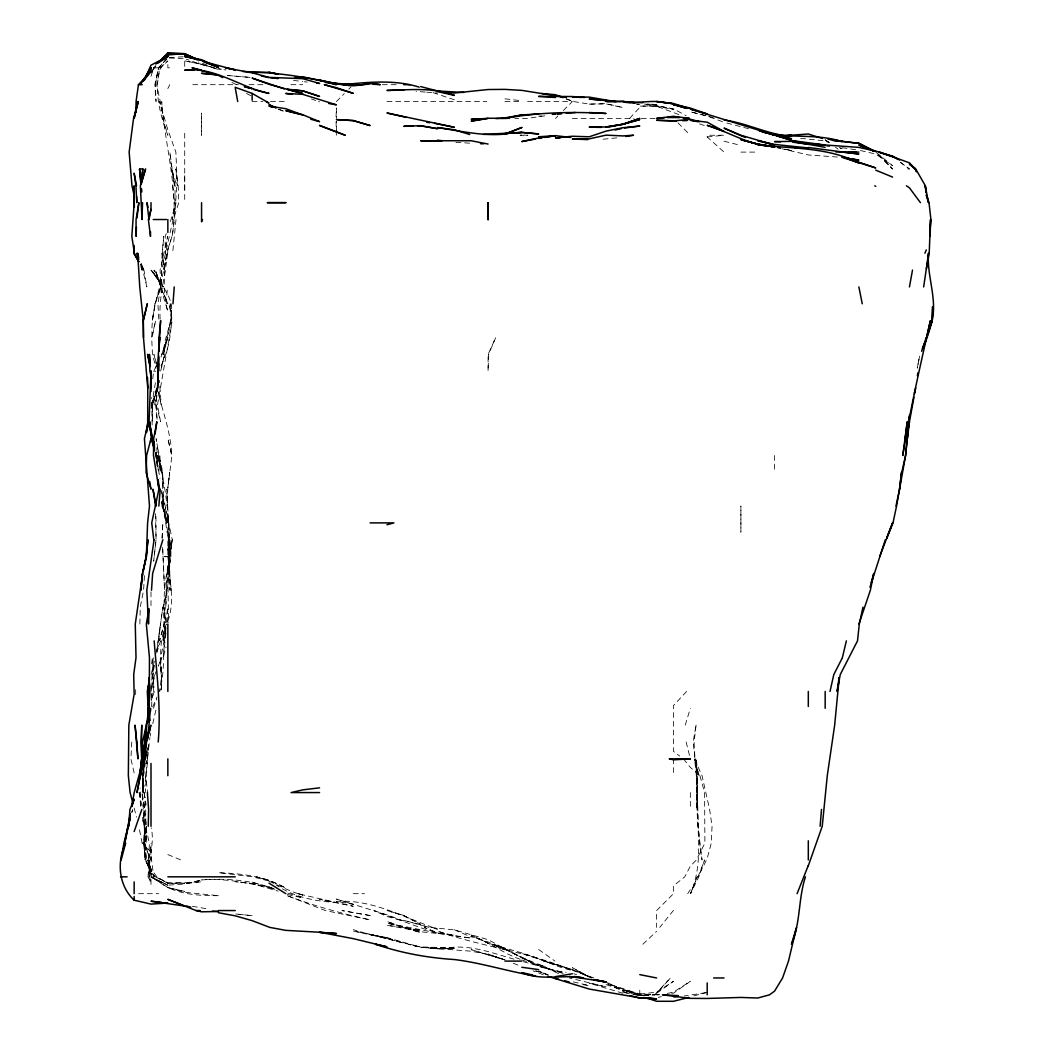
<?xml version="1.0" encoding="UTF-8"?>
<svg xmlns="http://www.w3.org/2000/svg" width="1054" height="1054" viewBox="0 0 1054 1054"><rect width="100%" height="100%" fill="white"/><g stroke="black" fill="none" stroke-linecap="round" stroke-linejoin="round"><path stroke-width="0.75" stroke-dasharray="5 3.75" d="M171.565 303.789L171.433 320.64L169.43 303.789L172.224 320.64L157.494 404.92L160.577 421.771L153.028 392.655M155.557 513.706L156.032 539.753L153.686 561.202L156.032 539.753L155.952 513.706M146.572 826.27L146.229 843.134L145.492 826.27L149.352 843.134L148.838 859.985L150.999 877.033L167.85 885.176L184.713 883.99L201.564 880.103L184.713 883.753L201.564 881.737L167.85 883.384L184.713 883.199L167.85 882.699L155.478 876.836L167.85 883.292L156.835 876.836L150.999 868.694L147.639 859.985L153.739 876.836L150.999 855.584M139.879 624.021L140.248 607.17L143.581 590.319L144.464 574.997M160.155 319.112C158.574 295.331 166.374 272.67 167.85 249.192L172 236.373L167.85 249.548M697.195 792.568L697.55 809.419L696.852 792.568L696.707 809.419L697.603 775.704C692.913 814.953 706.747 856.204 690.502 893.687L698.789 876.836L704.586 859.985L698.038 876.836L707.194 858.562L711.252 843.134L712.056 826.27L709.606 809.419L702.043 775.704L694.322 758.854L699.039 775.704L694.428 758.854C699.434 792.358 695.996 826.534 702.056 859.985L697.932 826.27L696.589 758.854L697.208 792.568L695.732 758.854L696.931 775.704M148.495 745.073L145.281 792.568M156.677 388.056L156.203 404.92L157.125 420.243L155.689 404.92L157.876 388.056M166.203 590.319L165.755 607.17C167.283 584.667 171.315 562.414 170.801 539.753L170.959 556.604L167.85 573.455L166.203 590.319L167.006 573.455L172.263 539.753L161.987 490.716M151.644 706.76L152.105 691.437L151.473 697.261M167.402 622.492L167.85 607.17L162.685 640.872L165.965 627.09M144.438 792.568L143.884 809.419L145.834 859.985L152.277 876.836L145.689 859.985L150.999 871.381L145.175 859.985L143.607 843.134L144.661 826.27L144.082 843.134L145.175 859.985L144.082 843.134L144.477 826.27L143.239 814.017M165.913 631.689L160.748 657.736L161.13 674.586L160.129 657.736L161.736 674.586L161.17 691.437C162.777 668.855 156.545 645.601 166.374 624.021L163.357 640.872L165.03 607.17L164.002 624.021L159.51 640.872L164.319 624.021L163.001 607.17L166.914 590.319L163.594 607.17L166.216 622.492M153.252 657.736L151.592 682.715M336.055 116.902L336.397 107.995L336.397 118.391M162.145 538.212L162.83 522.889L162.079 538.212M167.665 253.223L167.85 249.192L163.923 270.087L166.809 253.223C163.396 281.681 150.129 308.506 152.066 337.504L155.623 320.64L151.671 337.504L152.461 354.355L156.097 368.149M146.348 827.812L145.597 843.134L146.177 859.985L144.135 826.27L142.25 817.074L144.135 826.27M162.079 506.039L167.85 522.889L162.052 506.039L161.13 499.912C170.063 529.187 169.641 559.977 169.957 590.319C165.175 562.362 176.15 532.033 162.514 506.039L166.598 522.889C160.037 500.861 167.046 477.317 158.443 455.473L160.287 472.337L159.931 455.473L156.954 446.29M131.79 742.003L130.907 758.854L134.148 772.885M148.047 876.836L149.088 859.985L149.22 876.836L148.047 876.836L150.999 882.765C145.544 864.873 155.425 846.059 151.249 827.812M184.713 175.662L184.713 190.326M147.428 758.854L144.885 786.442M139.8 792.568L140.604 807.891L140.129 787.97M176.005 219.522L172.632 253.223M166.216 303.789L167.467 286.938M156.756 651.596L162.83 607.17L156.664 651.596M158.759 640.872L160.406 624.021M147.626 752.727L148.403 745.073M147.573 757.325L149.931 737.602M166.005 628.619C162.145 649.501 165.478 670.963 159.655 691.437L161.749 674.586M165.952 633.217L163.106 657.736L166.058 647.011M152.738 378.873L153.634 371.206L156.585 365.593M151.552 686.839L154.2 665.39M151.605 663.822L152.395 657.736L153.726 691.437L150.999 701.621M146.717 760.395L146.242 763.452L147.007 758.854M151.697 404.92L155.531 381.93M154.622 404.92L157.151 388.056C162.039 410.533 171.13 432.206 171.71 455.473L167.85 438.622L171.934 455.473L167.85 487.58L169.654 472.337L167.718 489.188L167.322 506.039L166.73 489.188L167.705 506.039C168.587 528.462 171.341 551.282 167.257 573.455C173.409 546.552 163.054 520.505 162.079 493.786M154.042 665.39L152.672 674.586L154.306 691.437L151.473 700.159M135.65 694.612L135.676 686.839M150.195 736.127L150.735 733.202M166.822 58.8L158.561 67.825L154.846 84.689L156.045 101.54L155.333 84.689L158.535 67.825L167.85 57.68M155.333 84.689L158.561 67.825L166.822 59.064M150.999 846.046L148.285 859.985L149.22 876.836M918.153 363.551L917.244 368.149L919.641 355.883L918.456 362.009M150.999 691.437L155.742 671.78M151.644 688.381L154.556 674.586M158.811 319.112L157.902 303.789L160.748 286.938L161.736 270.087L173.093 219.522L178.798 202.658L178.205 185.807L175.807 168.956L177.335 185.807L175.873 152.105L167.85 129.84L159.562 101.54L163.857 118.391L156.651 84.689L160.34 67.825L167.85 60.934L160.248 67.825C153.792 90.038 159.655 114.201 167.85 135.241L162.843 118.391L161.71 101.54C164.859 146.387 179.496 191.156 172.145 236.373L174.529 219.522L176.743 185.807L171.723 168.956L169.826 152.105L174.477 185.807L171.723 168.956L175.162 185.807L174.859 202.658L172.395 219.522L175.965 202.658L169.813 223.646M147.613 749.657L149.299 742.003M152.777 723.611L156.308 708.288M151.117 674.586L154.819 659.264M151.657 408.899L157.191 388.056L161.236 404.92L159.391 380.402M156.519 388.056L151.394 407.476M167.85 621.28C175.504 600.358 168.838 578.093 168.008 556.604L171.104 590.319L169.154 573.455L169.207 556.604L167.85 573.455L167.85 570.319M685.232 725.152L690.344 708.288M150.999 76.31L153.713 67.825L155.887 65.506M156.677 653.137L160.616 640.872L156.941 649.304M153.423 708.288L156.703 699.105M166.268 233.487L165.214 236.373L165.254 253.223L167.652 236.373L160.063 270.087L160.998 286.938L153.963 270.087L163.106 286.938L151.578 270.087L163.265 286.938L150.999 270.087L163.33 286.938L167.85 294.567L171.038 302.472M151.539 72.805L153.713 67.825L155.887 65.691M152.685 706.891L156.98 697.063M152.711 70.315L156.176 65.625M161.038 365.593C170.419 346.779 172.948 324.448 170.261 303.789C174.924 321.575 162.817 336.766 163.699 354.355L167.441 337.504L161.025 357.161M167.85 88.562L169.734 84.689M687.682 893.687L690.344 889.721M673.48 910.379L659.725 927.401M629.633 118.391L639.778 107.403M686.576 691.437L673.48 705.561L673.48 751.41L679.725 756.061M336.397 101.54L344.263 93.674M348.755 89.182L351.008 86.929M555.498 118.391L557.75 116.151M563.363 110.525L572.362 101.54L525.775 101.54M642.848 944.252L656.629 931.288M654.679 994.818L670.463 977.967L656.629 993.276L673.48 981.3L656.629 992.13L639.778 994.172L622.927 989.996L639.778 995.516L654.679 994.818L639.778 995.332L622.927 989.904L639.778 994.818L639.778 988.744M707.194 992.394L693.189 995.99M658.21 997.466L661.359 996.583M667.327 993.461L673.48 992.117L690.344 981.287L673.48 993.184L670.265 993.303M705.574 992.697L684.204 996.004M544.773 115.848L527.422 118.391L514.905 118.456M616.788 137.876L599.937 139.536M707.194 136.98L724.045 135.241L707.194 135.241L707.194 136.98L724.045 152.105M639.778 995.701L648.671 994.818L639.778 995.332M538.647 116.177L541.716 115.887M169.391 57.588L184.713 56.666M573.6 101.54L589.212 104.122L606.063 103.621M589.212 104.122L606.063 103.911L622.927 107.561L607.605 103.977M153.331 67.825L158.561 67.825M160.248 67.825L161.512 67.825M169.562 67.825L167.85 67.825L167.85 61.725M192.777 84.689L238.336 84.689M249.06 84.689L264.383 84.689M290.864 84.689L302.696 84.689M382.365 84.689L397.687 84.689M252.13 101.54L262.854 101.54M270.509 101.54L285.832 101.54M386.963 101.54L486.803 101.54M504.945 101.54L521.796 101.54M572.362 118.391L633.981 118.391M641.306 118.391L655.101 118.391M740.896 152.105L757.76 152.105M907.652 168.956L909.418 168.956L900.353 162.184M153.634 371.206L155.821 371.206M167.85 556.604L164.49 556.604L167.85 556.96L167.85 539.753M683.466 758.854L690.344 767.417L699.935 775.704L702.043 775.704M142.158 843.134L143.463 843.134L150.999 852.646L142.158 843.134L138.759 826.27M150.999 876.836L167.85 885.268L150.999 876.836L167.85 887.508L184.713 891.407L167.85 887.705L150.999 876.836L155.096 876.836L150.999 870.38L148.838 859.985L150.999 872.791M138.588 893.687L158.772 893.687M353.248 893.687L364.473 893.687M645.391 994.818L661.174 994.818L639.778 993.988L607.605 983.896L627.512 993.158M169.391 58.036L184.713 58.629M455.908 142.343L471.23 143.265M521.796 959.917L538.647 965.622L494.405 944.252L521.796 957.309L555.498 971.656L538.647 965.622L521.796 957.954L488.081 939.654L454.379 929.891L430.519 927.401L437.529 929.154C404.459 917.731 372.787 899.102 336.397 901.368L353.248 904.345L336.397 899.049L386.963 914.78L403.814 921.025L386.963 916.493L373.906 910.551L420.665 927.757L437.529 932.961L454.379 935.227L420.665 931.749L386.963 923.08L437.529 933.014L424.433 927.401L437.529 933.133L471.23 938.1L454.379 935.912L437.529 931.169C481.638 946.9 529.016 951.802 572.362 970.405C554.694 967.071 539.411 957.203 521.796 953.448L555.498 964.634L521.796 952.895L491.493 944.252M425.263 92.106L416.066 91.303M426.804 92.225L437.529 93.002M647.433 104.03L656.629 104.807L652.031 104.122M644.376 104.03L656.629 105.097L673.48 109.392L642.835 104.03M826.705 146.256L829.775 146.532M252.13 882.106L276.003 889.747C252.67 880.037 226.544 877.995 201.564 879.945C224.212 877.824 246.807 883.094 268.981 887.257L252.13 883.595L235.266 881.684L252.13 883.621L278.177 891.131M837.429 157.033L808.313 154.964L782.266 148.851M192.368 906.308L207.757 908.917M221.485 69.182L218.415 68.853L226.083 69.986M304.224 81.764L307.281 82.093M800.658 138.298L825.177 140.933L827.983 142.25M504.945 98.826L521.796 100.776M293.499 80.381L302.696 81.593M523.324 961.683L555.498 970.774L566.235 972.302M227.611 75.493L250.588 77.443L227.611 75.519M644.376 995.925L622.927 992.183M842.027 147.665L858.878 150.208M583.086 984.673L589.212 985.609L572.362 981.656M513.983 959.166C494.445 953.606 475.104 946.215 454.379 947.177C438.978 948.64 423.194 948.784 408.267 944.252L420.665 946.927L454.379 948.007L437.529 948.89L420.665 947.164L386.963 937.559L370.112 934.634L353.248 929.668M386.963 937.559L370.112 934.634L386.963 938.034L403.814 943.066L370.112 934.358L420.665 947.322L471.23 951.209L488.081 954.437L503.404 959.39M860.433 150.524L875.742 154.055L892.593 165.689L875.742 152.105L892.593 168.956L879.866 155.478M624.495 992.512L639.778 995.793M287.373 894.517L302.696 897.863L286.886 892.83M555.498 970.8L563.165 972.473L538.647 966.584M748.564 128.693L725.574 122.712M214.173 67.469L201.564 64.571L186.242 59.169M268.981 880.92L252.13 876.757L218.415 872.672C241.827 873.582 265.094 876.111 285.832 888.074L268.981 880.235L256.438 876.836C272.591 881.091 286.398 891.012 302.696 894.951L297.663 893.687L353.248 906.269L319.546 899.365L336.397 902.54C315.133 901.262 293.816 897.125 276.003 884.833M724.045 141.196L740.896 145.439M713.4 117.587L690.344 111.803L707.194 116.045L722.57 121.724M589.212 976.702L572.362 969.548L543.587 961.103L555.498 964.357L593.942 977.967M563.165 973.448L555.498 971.34L538.647 964.12L558.554 973.606M454.379 99.787L431.903 92.251M504.945 948.35L491.638 944.252L504.945 949.838L488.081 941.947L471.23 936.505C488.977 941.262 503.061 953.58 520.386 959.324M555.498 964.357L572.362 969.548L591.426 977.967M504.945 959.904L488.081 954.054L504.945 959.891L471.23 949.654L503.404 959.614M639.778 994.818L607.605 983.514M268.981 886.928L272.051 887.916M207.243 65.045L198.495 62.002M236.425 84.689L229.653 81.316M606.063 984.634L622.927 990.193L622.927 991.34M622.927 993.276L589.212 983.158L606.063 986.847L569.213 977.967M699.527 123.898L707.194 126.44M318.572 101.54L319.546 101.869M543.297 974.739L533.034 970.826M278.177 109.313L284.303 111.46M566.235 98.984L572.362 101.158L566.235 98.812M547.843 974.779L538.647 971.472L547.843 975.016M311.352 98.931L315.673 100.499M573.798 973.698L576.67 974.766M513.285 963.29L520.373 966.031M287.373 895.742C314.211 905.953 342.076 913.634 370.112 919.865L325.343 910.551L287.241 895.689M167.85 854.583L181.024 859.985M548.475 975.042L538.647 970.958L547.039 974.779M454.379 929.773L471.23 937.072M268.981 886.888L273.236 888.746M278.809 109.049L284.435 111.54M839.221 147.52L842.027 148.838L839.221 147.415M678.881 114.583L656.629 106.23L639.778 106.085L656.629 105.953L673.48 108.825L686.128 115.69M488.081 943.04L471.23 935.069L490.097 944.252M607.473 982.631L622.927 990.193M504.945 948.653L528.765 961.103L521.796 957.124M829.393 142.409L825.177 140.274L827.772 142.092M246.504 93.424L250.72 95.703M592.019 977.967L572.362 967.73L590.543 977.967M538.647 949.483L554.957 961.103M900.353 162.356L909.418 168.956M825.177 139.576L829.063 142.474M835.545 147.283L838.141 149.207M677.972 122.883L690.344 135.241M878.153 154.345L892.593 168.956M155.096 876.836L150.999 872.185L145.834 859.985M140.92 264.686L144.319 270.087L140.92 264.462M141.315 265.871L143.7 270.087L140.669 264.462M140.696 265.871L142.725 270.087L146.862 286.938L143.95 270.087L141.025 263.052M143.463 843.134L150.999 859.985L150.999 843.134M150.999 859.985L144.161 843.134L144.727 826.27L142.013 792.568L144.714 809.419L141.855 792.568M134.148 808.089L136.493 817.074M140.999 267.018L141.895 270.087L141.131 267.018M156.611 363.551L153.884 354.355L156.875 366.608M699.935 775.704L704.599 792.568L704.889 843.134L696.404 859.985L690.344 866.111L684.757 876.836L673.48 885.847L673.48 893.687L656.629 910.551L656.629 927.401M155.465 452.416L159.971 478.463M156.374 452.416L157.349 466.211L156.097 452.416M686.128 742.003L690.344 758.854M139.009 792.568L142.777 809.419M161.328 490.716L168.719 522.889L168.442 556.604C170.405 522.679 166.255 488.331 157.81 455.473L161.552 472.337L156.176 438.622L156.387 441.692M155.808 452.416L157.099 466.211M166.677 622.492C159.76 595.181 168.653 567.026 172.263 539.753L167.85 573.943L168.548 622.492M144.055 792.568L146.137 804.821M145.03 772.648L147.81 792.568M146.229 824.742L144.293 809.419L145.874 826.27L145.518 797.167M172.527 185.807L174.503 202.658M152.158 424.828L151.552 397.49M155.834 455.473L156.124 458.543M162.013 492.258L163.014 506.039M162.606 547.408L164.556 590.319L162.645 547.408M156.809 447.818L158.324 472.337M697.55 809.419L696.589 758.854M336.068 121.46L336.397 135.241L336.397 121.46M774.611 455.473L774.611 472.337M690.344 792.568L690.344 809.419M673.48 758.854L673.48 775.704M184.713 61.461L184.713 69.024M184.713 133.212L184.713 202.658M150.999 591.847L150.999 607.17M150.999 879.471L150.999 885.742M740.909 522.889L740.896 532.244L740.896 506.039L740.909 522.889M152.461 404.92L152.29 421.771L152.501 404.92L157.02 388.056L152.461 404.92M162.118 253.223L160.998 286.938L155.544 270.087L167.85 311.615L165.9 303.789L164.029 286.938L165.03 270.087L162.118 253.223L163.752 236.373L162.382 253.223L164.187 270.087L162.118 253.223M488.595 354.355L488.081 371.206L488.081 354.355L495.749 337.504L488.595 354.355M201.564 113.213L201.564 135.241L201.564 113.213M169.075 539.753L167.85 550.122L169.167 539.753M696.075 725.152L694.072 742.003L694.981 758.854L693.137 742.003L696.075 725.152M146.269 826.27L144.082 843.134L146.269 826.27M154.951 303.789L152.356 320.64L155.162 303.789L160.616 286.938L167.85 303.789L160.59 286.938L154.951 303.789M170.735 320.64L167.942 337.504L161.789 354.355L167.85 337.504L163.199 354.355L170.735 320.64M164.635 354.355L160.616 371.206L164.635 354.355M132.685 809.419L131.803 812.489L132.685 809.419M697.261 876.836L690.502 893.687L697.261 876.836M161.842 657.736L158.205 666.154L161.842 657.736M521.796 135.11L520.083 135.241L527.883 135.241L521.796 135.11M454.379 948.679L437.529 948.732L454.379 948.679M218.415 895.689C201.235 895.729 183.686 894.951 167.85 887.508L184.713 892.264L218.415 895.689M437.529 948.244L420.665 947.322L437.529 948.244M639.778 104.399L636.708 104.096L639.778 104.399M252.13 915.676L235.266 913.937L252.13 915.676M403.814 927.388L386.963 925.28L420.665 931.486L403.814 927.401L386.963 921.446L403.814 927.639L420.665 930.471L403.814 927.401L420.665 932.632L403.866 927.401M370.112 915.557L341.918 910.551L370.112 915.557M370.112 934.2L353.248 931.038L386.963 938.468L370.112 934.2M201.564 64.189L184.713 60.855L201.564 64.413L218.415 69.406L201.564 64.189M791.462 150.617L783.807 148.93L791.462 150.617M302.696 894.833L298.308 893.687L302.696 894.951M420.665 924.832L403.814 920.34L429.097 927.401L420.665 924.832M403.814 915.439L387.042 910.551L403.814 915.807L420.665 924.332L403.814 915.439M538.647 971.854L535.59 970.892L538.647 971.854M162.342 472.337L157.296 455.473L162.329 472.337L162.751 489.188L162.342 472.337"/><path stroke-width="1.5" d="M146.387 745.073C144.885 724.954 150.709 705.442 149.536 685.311M149.207 708.288L149.615 683.782M136.006 112.264L136.071 101.54L138.43 84.689L150.999 71.369L150.999 67.825L141.223 83.385M158.627 363.551L158.561 371.206L158.337 354.355L159.734 337.504L158.877 351.285M150.472 711.358L150.511 708.288L147.771 738.933M150.551 231.775L150.472 236.373L148.403 219.522L150.999 209.364L150.999 202.658M148.285 826.27L148.614 809.419L147.376 792.568M158.627 357.411L157.613 388.056L158.627 355.883M150.999 388.056L150.999 371.206L150.999 391.548M148.219 708.288L147.823 722.082L148.337 708.288M142.54 202.658L141.987 219.522L140.38 185.807L145.571 168.956L141.131 184.279L139.536 168.956L140.907 184.279M150.999 371.206L149.049 421.771L152.461 437.186M930.063 231.775L929.905 236.373L930.919 219.522L929.022 202.658L926.295 194.911L928.495 202.658L925.293 185.807M930.181 228.705L930.524 219.522L929.22 253.223L926.295 269.231L928.469 253.223C926.756 275.924 937.164 297.9 932.171 320.64C929.496 330.1 926.901 339.586 922.487 348.413M141.183 771.12L141.671 758.854L145.057 742.003L146.032 728.209M136.453 227.177L136.045 236.373L136.071 219.522L138.864 202.658L136.994 217.98M149.141 610.226L148.469 624.021L146.796 590.319L154.068 539.753M886.677 538.317L893.001 522.889L896.559 506.039L905.584 455.473L909.444 415.302M151.499 590.319L152.632 573.455L162.856 539.753M172.975 303.789L174.253 286.938M158.205 742.003C161.091 708.288 156.809 674.468 154.161 640.872M820.117 826.27L821.501 809.419M158.825 506.039L160.248 489.188M147.059 732.807L142.316 766.521L143.581 758.854L134.214 792.568L131.75 806.218M148.061 699.105L149.075 677.643M839.221 677.643L834.663 725.152L827.271 775.704L822.239 826.27L808.313 865.795M137.033 107.666L137.652 101.54L134.148 118.391L138.258 101.54L133.542 118.391L129.141 152.105L131.974 185.807L134.148 195.306L134.372 207.256M141.21 184.279L142.87 168.956L140.156 168.956M133.818 190.563L134.148 195.306L134.148 185.807L134.201 202.658L131.842 236.373L134.148 251.537M146.242 432.496L148.258 418.873M139.932 774.176L141.723 758.854L141.75 725.152L140.854 742.003L141.723 758.854L139.866 774.176M899.523 489.188L901.539 472.337L899.536 489.188L895.992 506.039M907.441 438.622L909.444 421.771L907.968 429.426M140.88 184.279L142.87 168.956M148.561 734.335L149.167 729.75M145.966 754.256L145.347 758.854L146.15 742.003L150.827 725.152L149.655 731.278M147.665 722.082L148.087 719.012M148.706 714.428L149.115 711.358M839.076 677.643L837.126 691.437L840.236 674.586L857.508 640.872L859.3 624.021L862.962 607.17M150.564 441.692L150.999 438.622L146.625 455.473L146.045 472.337L150.999 489.188L149.694 481.52M155.07 434.024L156.848 421.771L153.686 438.622L153.489 455.473L158.93 489.188L151.736 522.889L153.779 539.753M147.771 691.437L149.115 682.241L147.982 691.437L147.968 708.288L149.286 720.554M129.128 823.214L128.667 826.27L129.932 809.419L134.148 799.182L132 806.494M129.576 820.144L130.248 815.546M143.12 775.704L143.792 771.12M144.464 766.521L144.912 763.452M923.66 286.938L926.137 270.087M913.963 397.253L906.927 435.434M914.424 394.196L914.898 391.126M134.148 252.117L134.148 253.895L138.39 260.641M140.459 775.704L143.766 758.854L136.98 792.568L149.207 728.209M146.585 432.496L148.377 421.771L144.424 438.622L149.484 506.039L147.6 522.889L146.361 556.604L143.015 571.927L146.111 556.604L147.955 539.753L146.361 556.604L142.395 573.455L140.801 590.319L142.672 573.455L135.268 624.021L136.006 657.736L133.7 674.586L134.148 694.243L128.838 725.152L128.338 775.704L130.103 792.568L132.936 803.438M146.058 751.199L142.672 775.704L143.278 792.568L143.146 778.774M149.167 680.713L147.296 691.437L148.047 705.231M149.022 608.698L146.322 624.021L149.47 657.736L149.299 691.437M909.444 286.938L912.5 270.087M917.375 375.804L917.955 372.734M906.796 435.565L907.375 432.496M150.999 209.364L148.983 219.522L146.954 202.658L147.995 207.256M130.248 814.017L124.728 843.134L130.037 818.615L123.898 843.134L121.197 859.985L125.584 843.134C116.651 861.869 118.549 885.624 134.148 900.208L150.999 904.095L167.85 903.041L164.793 902.698M145.926 726.68L142.672 742.003L142.04 758.854L145.057 742.003L146.005 725.152L148.008 719.25M796.508 927.401L788.497 961.103L782.569 977.967L774.611 991.089L769.552 994.818L757.76 998.019L740.896 997.44L707.194 998.454L690.344 998.362L662.518 994.818L678.078 995.635M830.012 691.437L833.793 674.586L842.027 658.434M926.94 335.962L930.379 320.64C920.392 365.409 909.945 410.111 902.791 455.473L907.217 421.771L905.202 438.622L909.444 416.514L905.584 455.473L901.75 472.337M842.357 657.736L846.375 640.872M143.476 337.504L143.278 320.64L147.31 303.789L143.278 320.64L143.476 337.504L147.771 388.056L147.705 421.771L150.999 432.575M805.467 876.836C798.168 898.825 800.724 922.83 791.462 944.252L796.047 928.93M914.503 392.655L915.768 388.056M871.157 582.651L873.753 573.455L870.354 590.319L858.931 624.021M134.148 831.54L141.842 809.419M869.958 587.249L885.32 539.753M921.631 351.285L926.295 337.504M808.313 865.453L797.074 893.687M886.677 538.212L892.593 522.889L879.642 556.604M144.358 80.091L150.999 65.15L167.85 56.56L167.85 52.7L184.713 53.635L197.348 59.867M926.295 338.229L926.598 337.504M202.526 219.522L201.564 221.801L201.564 202.658M924.898 253.223L926.295 249.903M922.5 348.413L926.295 339.493M147.468 74.847L150.985 67.825M143.304 81.053L150.999 71.369M158.06 63.174L167.85 52.7M163.186 59.024L167.85 54.624L184.713 53.912L198.758 59.828M159.391 61.409L165.438 56.046M155.821 64.044L167.85 54.584L184.713 53.912L194.542 58.589M160.076 61.764L167.85 56.56M601.465 127.402L589.212 127.112L606.063 126.967L622.927 124.214L639.778 118.391L622.927 124.346L609.133 126.941M622.927 124.214L639.778 119.576L622.927 124.227L606.063 126.967M386.963 524.747L393.919 522.889L370.112 522.889M688.802 997.427L673.48 1001.3L656.629 1001.274L645.904 997.743M615.259 130.011L621.386 128.575M538.647 113.911L521.796 114.952L504.945 118.391C538.107 112.304 572.427 111.513 606.063 113.476L589.212 112.501M521.796 114.965L501.994 118.391L509.24 118.325M552.441 114.438L555.498 113.885L552.441 114.293M535.59 139.023L521.796 141.565L538.647 137.929L555.498 135.676L570.82 137.428M555.498 976.623L572.362 973.751M538.647 138.456L541.716 137.955M544.773 137.455L555.498 135.676L538.647 136.756L543.245 137.033M625.931 136.48L633.467 135.241L622.927 135.926L606.063 135.136L589.212 138.878L572.362 138.944L587.684 139.629M348.821 84.689L342.906 84.689C368.149 82.146 394.512 79.419 419.163 87.126M624.455 128.021L639.778 126.032L622.927 127.705L606.063 131.118L589.212 136.796L572.362 136.243L555.498 137.916L560.096 137.916M557.039 114.372L561.637 113.806M566.235 113.239L575.418 112.488M783.385 135.782L808.313 134.003L822.436 138.496M319.546 787.825L302.696 789.881L291.088 792.568L319.546 792.568M508.002 133.726C484.063 136.796 460.967 131.012 437.529 127.6L454.379 129.787L469.702 134.504M512.6 133.305L521.796 132.435L538.647 133.937L521.796 132.409L483.496 134.411M678.078 996.241L673.48 996.636L678.078 996.359M368.597 84.175L353.248 85.361L331.799 83.002M664.297 117.771L656.629 118.391L673.48 116.296L689.487 118.391L683.084 117.85M667.353 117.521L679.883 117.574M495.788 118.601L504.945 118.259L488.081 118.272L471.23 121.131L488.081 118.391L471.23 119.3L485.024 119.142M504.945 133.476L521.796 132.435M295.028 77.35L302.696 76.902L342.036 84.689M676.549 120.92L656.629 120.275L673.48 120.96L690.344 119.313L699.527 121.632M682.676 120.696L687.274 120.525M437.529 140.169L442.113 140.735L420.665 140.749L471.23 140.749L488.081 144.055M413.01 126.085L403.814 126.322L420.665 125.663L437.529 128.693L422.206 126.151M417.608 125.966L420.665 125.887M848.246 152.29L856.032 152.105M403.814 90.064L386.963 90.433C409.519 89.906 432.759 87.1 454.379 95.387L437.529 91.593L454.379 93.042L488.081 89.524L504.945 89.379L521.796 90.367L566.235 97.455M242.934 71.54C274.369 72.397 305.989 76.296 336.397 84.689L319.546 80.117L336.397 83.767M252.13 72.581L268.981 72.265L278.177 74.202L268.981 72.265M342.906 84.689L353.248 84.504L331.799 83.121L336.397 83.74M463.576 92.436L437.529 90.987L420.665 86.586M607.209 101.54L622.927 101.342L635.206 102.778L622.927 101.54L606.063 101.54M783.807 136.335L791.462 136.243L783.807 135.795L791.462 135.241L783.807 135.979L786.837 136.467M835.901 151.974L842.027 151.908L808.313 147.494M648.974 997.993L639.778 998.098L630.252 995.635M193.896 70.144L184.713 70.17C215.095 66.547 240.312 87.601 268.981 93.371L253.658 89.524M138.43 84.689L142.158 84.689M403.814 84.689L410.098 84.689M858.878 152.105L842.027 152.105L858.878 153.989L843.529 152.105M925.056 185.807L926.295 193.001L925.359 185.807L915.728 168.956L909.444 164.042L915.333 168.956L916.519 171.762L915.294 168.956L909.444 162.83L879.695 152.105L858.878 147.376L808.313 143.818L823.635 144.899M153.278 219.522L166.4 219.522M120.551 876.836L127.139 876.836M167.85 876.836L235.266 876.836M183.304 905.505L167.85 899.352L196.097 910.551L200.194 910.551M218.415 910.551L235.266 910.551M504.945 961.103L521.796 961.103M713.637 977.967L724.045 977.967M625.984 102.225L642.835 102.752M794.532 147.771L808.313 147.968L774.611 144.438L757.76 140.709L774.611 145.057L740.896 135.255L724.045 128.14L739.882 135.241M780.737 141.75L774.611 141.605L791.462 141.368L825.177 147.31M743.966 140.498L757.76 144.161L774.611 146.914L757.76 144.741C791.725 148.904 827.522 146.849 858.878 163.027L842.027 156.611L875.742 167.915L842.027 157.349L858.878 160.103L845.097 157.968M480.426 143.7L483.496 143.845M581.558 97.469L572.362 96.994L589.212 97.113L614.996 101.54M212.289 911.143L218.415 911.486L201.564 911.815L196.097 910.551M372.997 84.228L380.217 84.689C369.058 81.316 358.031 87.456 346.845 85.203M622.927 101.54C634.627 103.661 645.786 100.986 657.498 101.54L673.48 103.819L656.629 101.54L673.48 103.542L688.802 108.246M555.498 97.521L538.647 96.388L572.362 96.533L584.614 97.495M625.984 102.436L630.582 102.739M832.831 140.274L858.878 143.344L874.333 151.091M325.673 82.541L328.743 82.765M541.716 93.529L555.498 94.715L563.165 97.64M606.063 100.538L589.212 99.01L616.353 101.54M832.831 140.406L835.901 140.696M838.958 140.986L858.878 143.357L874.333 151.368L858.878 143.357M287.373 89.208L302.696 90.802L319.546 96.401L302.696 90.868L287.373 89.485L302.696 93.49L270.338 84.689L252.13 78.115L284.251 88.879M270.509 77.759L278.177 78.563M316.477 83.095L319.546 83.437L302.696 78.668L268.981 77.39L252.13 72.831L225.477 67.825L235.266 69.959L203.093 61.435M161.723 902.369L150.999 901.196L184.713 906.058M535.59 975.938C508.371 971.683 481.876 962.895 454.379 959.535C427.581 957.849 400.797 952.948 375.461 944.252L386.963 946.821L353.248 938.64L319.546 932.237L285.832 930.366L269.811 927.401L252.13 920.643L235.266 915.834L218.415 912.738M825.177 145.004L791.462 140.525L808.313 143.858M426.804 122.33L429.861 122.712M434.459 123.278L454.379 127.284L386.963 112.989L406.212 117.376M792.99 142.211L808.313 144.214M791.462 136.453C768.142 134.688 747.128 123.028 724.045 120.011M291.958 94.32L285.832 93.463L302.696 94.32L336.397 104.833L328.743 103.49M521.796 967.269L538.647 969.614M573.969 976.452L583.613 977.967C563.034 974.199 541.532 981.208 521.796 972.618L532.52 974.95M828.233 139.049L842.027 141.262M774.611 146.901L757.76 144.187L740.896 139.655L757.76 144.161L774.611 147.007M828.233 139.115L842.027 141.605C816.165 132.988 788.379 139.286 762.358 131.75L777.588 135.241M555.498 978.52L558.567 979.087M593.81 979.588L606.063 981.906L569.292 976.386M697.998 121.75L690.344 120.248L707.194 122.172L724.045 131.473L707.194 125.347C724.467 130.591 740.158 139.8 757.76 144.161M639.778 974.634L656.629 977.967M648.974 997.532L656.629 999.047L639.778 997.861L589.212 989.047L547.948 976.347M593.81 979.667L606.063 982.183L595.339 979.785M762.358 131.961L791.462 138.812L776.139 135.637L791.462 140.301L690.344 109.076L707.194 113.99L690.344 108.075L673.48 104.53L687.274 107.956M261.313 75.98L268.981 77.601M777.681 147.586L780.737 148.258M201.564 70.117L191.986 67.825L200.194 70.262M774.611 134.517L759.288 130.828L773.083 134.214M244.278 86.678L252.13 88.681L244.752 86.678M201.564 70.671L218.415 75.348L222.631 77.588M310.746 119.207L319.546 121.645L302.696 114.728L285.832 110.683L302.696 114.952L285.832 108.72L268.981 106.085L272.051 107.165M186.242 905.939L190.84 907.231M685.746 108.088L673.48 104.465L685.746 108.127M564.694 980.721L569.292 982.091M774.611 135.32L759.262 130.419L774.611 135.241M201.564 60.539L184.713 55.216L196.966 59.432L184.713 56.521L201.564 59.696L218.415 67.443L202.961 61.119M235.266 87.324L252.13 93.411L268.981 103.015L266.478 102.027M892.593 156.703L878.693 152.105L892.593 156.111L899.615 160.037M204.621 62.12L218.415 67.1L203.093 61.132M740.896 135.729L745.494 137.415M875.742 151.341L858.878 145.004L874.333 151.223M875.742 170.168L892.593 177.085M276.003 107.745L268.981 104.715L276.003 107.811M892.593 156.374L898.206 159.431M874.807 185.807L875.742 186.334M268.981 883.12L285.832 893.687M906.4 185.807L909.444 187.836L920.419 202.658M909.444 164.042L915.294 168.956M134.148 245.477L134.148 253.223L138.667 261.655M134.148 253.223L138.917 261.655M138.68 257.44L136.928 253.223L138.733 259.35M154.609 450.888L151.315 438.622L149.773 421.771L150.999 432.772L154.569 449.347M151.842 438.622L154.253 447.818M154.477 447.818L152.83 438.622L154.398 444.748M138.43 256.293L137.666 253.223L139.747 286.938L143.278 320.64M150.999 375.922L149.892 371.206L149.431 354.355L150.142 362.009M150.314 366.133L147.6 354.355L150.076 366.608M152.817 438.622L154.49 446.29M858.878 286.938L862.251 303.789M136.519 185.807L134.148 173.199L135.94 185.807L136.783 202.658L136.691 196.531M156.097 506.039L152.975 489.188L155.649 506.039M235.266 87.983L237.73 101.54M158.126 479.992L158.917 489.188L158.258 479.992M141.592 188.877L141.803 191.933M159.246 486.118L159.444 489.188M133.713 190.563L134.24 202.658M147.507 377.332L147.863 388.056M825.177 691.437L825.177 708.288M808.313 691.437L808.313 706.47M808.313 840.802L808.313 859.985M707.194 982.921L707.194 994.818M252.13 93.411L252.13 100.314M167.85 219.522L167.85 232.447M167.85 624.021L167.85 691.437M167.85 758.854L167.85 775.704M150.999 763.425L150.999 826.27M134.148 881.921L134.148 893.687M134.148 896.506L134.148 900.208M488.081 202.658L488.081 219.68L488.081 202.658M159.062 337.504L158.759 351.285L160.643 320.64L159.062 337.504M932.606 306.859L932.21 320.64L927.098 335.962L932.171 320.64L932.592 306.859M521.796 127.508L504.945 134.108L521.796 127.508M690.344 758.854L673.48 759.829L669.224 758.854L690.344 758.854M285.832 202.658L267.426 202.658L285.832 202.658M353.248 120.525L336.397 119.576L353.248 120.657L370.112 125.545L353.248 120.525M336.397 933.528L319.546 932.303L336.397 933.528M218.415 74.9L201.564 73.332L218.415 74.979M336.397 87.706L324.303 84.689L353.248 93.332L336.397 87.706M345.198 135.241L319.546 125.466L345.198 135.241M149.655 720.554L147.968 708.288L149.642 720.554M136.796 742.003L135.044 725.152L137.916 758.854L136.796 742.003"/></g></svg>
